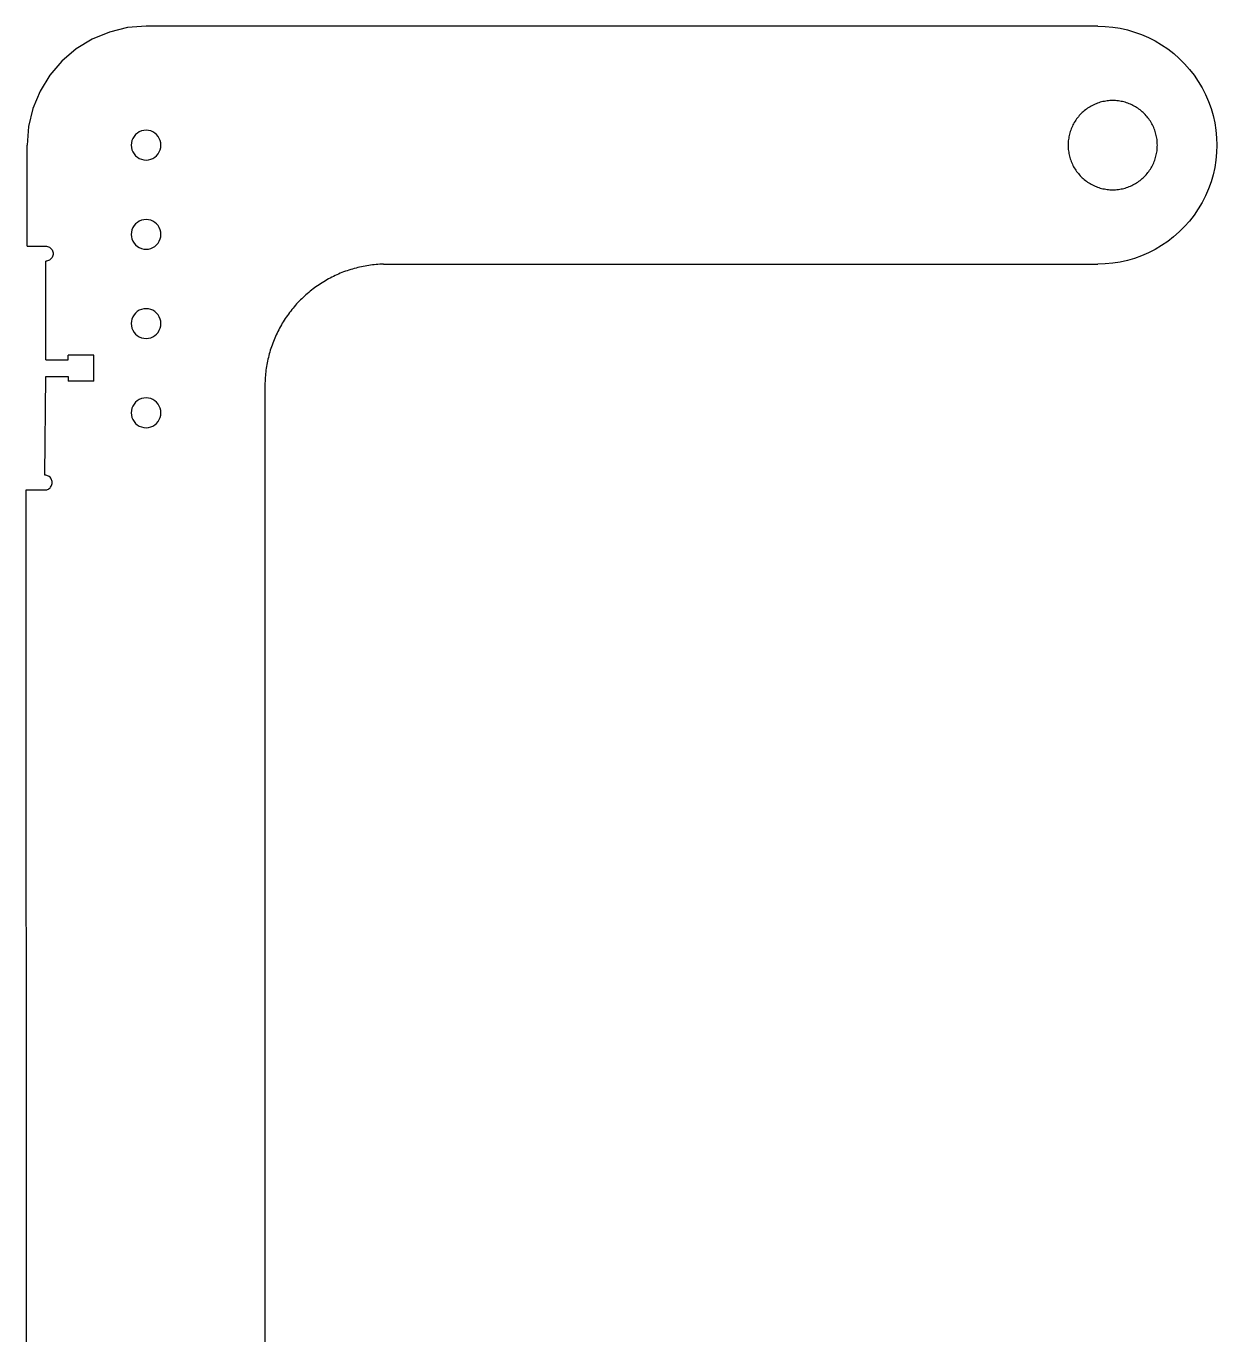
# Model space of a CAD drawing. Extents: x -54 to 50, y -44 to 48.
# Drawn here: x -53.51 to -33.49, y -21.77 to 0.23 of the extents above; entities that cross this region are included whole.
import ezdxf

# ---------------------------------------------------------------- set-up
doc = ezdxf.new("R2010")
doc.units = 0
doc.header["$MEASUREMENT"] = 0
doc.layers.get('0').update_dxf_attribs({"linetype": 'CONTINUOUS'})

msp = doc.modelspace()

# ---------------------------------------------------------------- linework, layer by layer
for p, q in [((-51.49, 0.233), (-51.803, 0.208)), ((-35.49, 0.232), (-35.365, 0.228)), ((-35.365, 0.228), (-35.24, 0.217)), ((-52.398, 0.015), (-52.666, -0.149)), ((-52.108, 0.135), (-52.398, 0.015)), ((-51.803, 0.208), (-52.108, 0.135)), ((-35.24, 0.217), (-35.115, 0.197)), ((-35.115, 0.197), (-34.993, 0.17)), ((-34.993, 0.17), (-34.872, 0.135)), ((-34.872, 0.135), (-34.754, 0.092)), ((-34.754, 0.092), (-34.639, 0.042)), ((-34.639, 0.042), (-34.527, -0.015)), ((-52.666, -0.149), (-52.904, -0.353)), ((-34.527, -0.015), (-34.419, -0.079)), ((-34.419, -0.079), (-34.315, -0.15)), ((-34.315, -0.15), (-34.215, -0.227)), ((-52.904, -0.353), (-53.108, -0.591)), ((-34.215, -0.227), (-34.121, -0.31)), ((-34.121, -0.31), (-34.032, -0.399)), ((-34.032, -0.399), (-33.949, -0.493)), ((-53.108, -0.591), (-53.272, -0.859)), ((-33.949, -0.493), (-33.872, -0.592)), ((-33.872, -0.592), (-33.802, -0.696)), ((-53.272, -0.859), (-53.392, -1.149)), ((-33.802, -0.696), (-33.738, -0.804)), ((-33.738, -0.804), (-33.681, -0.916)), ((-35.581, -1.099), (-35.602, -1.11)), ((-35.56, -1.089), (-35.581, -1.099)), ((-35.538, -1.079), (-35.56, -1.089)), ((-35.516, -1.07), (-35.538, -1.079)), ((-35.494, -1.062), (-35.516, -1.07)), ((-35.472, -1.054), (-35.494, -1.062)), ((-35.449, -1.047), (-35.472, -1.054)), ((-35.427, -1.041), (-35.449, -1.047)), ((-35.404, -1.036), (-35.427, -1.041)), ((-35.381, -1.031), (-35.404, -1.036)), ((-35.358, -1.027), (-35.381, -1.031)), ((-35.334, -1.023), (-35.358, -1.027)), ((-35.311, -1.021), (-35.334, -1.023)), ((-35.287, -1.019), (-35.311, -1.021)), ((-35.264, -1.018), (-35.287, -1.019)), ((-35.24, -1.018), (-35.264, -1.018)), ((-35.217, -1.018), (-35.24, -1.018)), ((-35.193, -1.019), (-35.217, -1.018)), ((-35.17, -1.021), (-35.193, -1.019)), ((-35.146, -1.023), (-35.17, -1.021)), ((-35.123, -1.027), (-35.146, -1.023)), ((-35.1, -1.031), (-35.123, -1.027)), ((-35.077, -1.036), (-35.1, -1.031)), ((-35.054, -1.041), (-35.077, -1.036)), ((-35.031, -1.047), (-35.054, -1.041)), ((-35.008, -1.054), (-35.031, -1.047)), ((-34.986, -1.062), (-35.008, -1.054)), ((-34.964, -1.07), (-34.986, -1.062)), ((-34.942, -1.079), (-34.964, -1.07)), ((-34.921, -1.089), (-34.942, -1.079)), ((-34.9, -1.099), (-34.921, -1.089)), ((-34.879, -1.11), (-34.9, -1.099)), ((-33.681, -0.916), (-33.631, -1.031)), ((-33.631, -1.031), (-33.588, -1.15)), ((-53.392, -1.149), (-53.466, -1.454)), ((-35.833, -1.308), (-35.847, -1.327)), ((-35.818, -1.289), (-35.833, -1.308)), ((-35.803, -1.271), (-35.818, -1.289)), ((-35.787, -1.254), (-35.803, -1.271)), ((-35.771, -1.237), (-35.787, -1.254)), ((-35.754, -1.221), (-35.771, -1.237)), ((-35.736, -1.205), (-35.754, -1.221)), ((-35.718, -1.19), (-35.736, -1.205)), ((-35.7, -1.175), (-35.718, -1.19)), ((-35.681, -1.161), (-35.7, -1.175)), ((-35.662, -1.147), (-35.681, -1.161)), ((-35.642, -1.134), (-35.662, -1.147)), ((-35.622, -1.122), (-35.642, -1.134)), ((-35.602, -1.11), (-35.622, -1.122)), ((-34.858, -1.122), (-34.879, -1.11)), ((-34.838, -1.134), (-34.858, -1.122)), ((-34.819, -1.147), (-34.838, -1.134)), ((-34.799, -1.161), (-34.819, -1.147)), ((-34.781, -1.175), (-34.799, -1.161)), ((-34.762, -1.19), (-34.781, -1.175)), ((-34.744, -1.205), (-34.762, -1.19)), ((-34.727, -1.221), (-34.744, -1.205)), ((-34.71, -1.237), (-34.727, -1.221)), ((-34.694, -1.254), (-34.71, -1.237)), ((-34.678, -1.272), (-34.694, -1.254)), ((-34.662, -1.289), (-34.678, -1.272)), ((-34.648, -1.308), (-34.662, -1.289)), ((-34.634, -1.327), (-34.648, -1.308)), ((-33.588, -1.15), (-33.553, -1.27)), ((-33.553, -1.27), (-33.526, -1.393)), ((-53.466, -1.454), (-53.49, -1.767)), ((-51.568, -1.529), (-51.604, -1.544)), ((-51.529, -1.52), (-51.568, -1.529)), ((-51.49, -1.517), (-51.529, -1.52)), ((-51.451, -1.52), (-51.49, -1.517)), ((-51.413, -1.529), (-51.451, -1.52)), ((-51.377, -1.544), (-51.413, -1.529)), ((-35.954, -1.536), (-35.961, -1.558)), ((-35.946, -1.513), (-35.954, -1.536)), ((-35.938, -1.491), (-35.946, -1.513)), ((-35.929, -1.47), (-35.938, -1.491)), ((-35.919, -1.448), (-35.929, -1.47)), ((-35.909, -1.427), (-35.919, -1.448)), ((-35.898, -1.406), (-35.909, -1.427)), ((-35.886, -1.386), (-35.898, -1.406)), ((-35.874, -1.366), (-35.886, -1.386)), ((-35.861, -1.346), (-35.874, -1.366)), ((-35.847, -1.327), (-35.861, -1.346)), ((-34.62, -1.346), (-34.634, -1.327)), ((-34.607, -1.366), (-34.62, -1.346)), ((-34.595, -1.386), (-34.607, -1.366)), ((-34.583, -1.406), (-34.595, -1.386)), ((-34.572, -1.427), (-34.583, -1.406)), ((-34.562, -1.448), (-34.572, -1.427)), ((-34.552, -1.47), (-34.562, -1.448)), ((-34.543, -1.491), (-34.552, -1.47)), ((-34.535, -1.514), (-34.543, -1.491)), ((-34.527, -1.536), (-34.535, -1.514)), ((-34.52, -1.558), (-34.527, -1.536)), ((-33.526, -1.393), (-33.506, -1.517)), ((-33.506, -1.517), (-33.494, -1.642)), ((-51.737, -1.728), (-51.74, -1.767)), ((-51.728, -1.69), (-51.737, -1.728)), ((-51.713, -1.653), (-51.728, -1.69)), ((-51.693, -1.62), (-51.713, -1.653)), ((-51.667, -1.59), (-51.693, -1.62)), ((-51.637, -1.565), (-51.667, -1.59)), ((-51.604, -1.544), (-51.637, -1.565)), ((-51.343, -1.565), (-51.377, -1.544)), ((-51.314, -1.59), (-51.343, -1.565)), ((-51.288, -1.62), (-51.314, -1.59)), ((-51.268, -1.653), (-51.288, -1.62)), ((-51.253, -1.69), (-51.268, -1.653)), ((-51.243, -1.728), (-51.253, -1.69)), ((-51.24, -1.767), (-51.243, -1.728)), ((-35.989, -1.72), (-35.99, -1.744)), ((-35.99, -1.744), (-35.99, -1.767)), ((-35.987, -1.697), (-35.989, -1.72)), ((-35.984, -1.673), (-35.987, -1.697)), ((-35.981, -1.65), (-35.984, -1.673)), ((-35.977, -1.627), (-35.981, -1.65)), ((-35.972, -1.604), (-35.977, -1.627)), ((-35.967, -1.581), (-35.972, -1.604)), ((-35.961, -1.558), (-35.967, -1.581)), ((-34.514, -1.581), (-34.52, -1.558)), ((-34.508, -1.604), (-34.514, -1.581)), ((-34.504, -1.627), (-34.508, -1.604)), ((-34.5, -1.65), (-34.504, -1.627)), ((-34.496, -1.674), (-34.5, -1.65)), ((-34.494, -1.697), (-34.496, -1.674)), ((-34.492, -1.72), (-34.494, -1.697)), ((-34.491, -1.744), (-34.492, -1.72)), ((-34.49, -1.768), (-34.491, -1.744)), ((-33.494, -1.642), (-33.49, -1.768)), ((-51.74, -1.767), (-51.737, -1.806)), ((-51.737, -1.806), (-51.728, -1.844)), ((-51.728, -1.844), (-51.713, -1.88)), ((-51.713, -1.88), (-51.693, -1.914)), ((-51.693, -1.914), (-51.667, -1.944)), ((-51.667, -1.944), (-51.637, -1.969)), ((-51.637, -1.969), (-51.604, -1.99)), ((-51.377, -1.99), (-51.343, -1.969)), ((-51.343, -1.969), (-51.314, -1.944)), ((-51.314, -1.944), (-51.288, -1.914)), ((-51.288, -1.914), (-51.268, -1.88)), ((-51.268, -1.88), (-51.253, -1.844)), ((-51.253, -1.844), (-51.243, -1.806)), ((-51.243, -1.806), (-51.24, -1.767)), ((-35.99, -1.767), (-35.99, -1.791)), ((-35.99, -1.791), (-35.989, -1.815)), ((-35.989, -1.815), (-35.987, -1.838)), ((-35.987, -1.838), (-35.984, -1.861)), ((-35.984, -1.861), (-35.981, -1.885)), ((-35.981, -1.885), (-35.977, -1.908)), ((-35.977, -1.908), (-35.972, -1.931)), ((-35.972, -1.931), (-35.967, -1.954)), ((-35.967, -1.954), (-35.961, -1.977)), ((-35.961, -1.977), (-35.954, -1.999)), ((-34.527, -1.999), (-34.52, -1.977)), ((-34.52, -1.977), (-34.514, -1.954)), ((-34.514, -1.954), (-34.508, -1.931)), ((-34.508, -1.931), (-34.504, -1.908)), ((-34.504, -1.908), (-34.5, -1.885)), ((-34.5, -1.885), (-34.496, -1.862)), ((-34.496, -1.862), (-34.494, -1.838)), ((-34.494, -1.838), (-34.492, -1.815)), ((-34.492, -1.815), (-34.491, -1.791)), ((-34.491, -1.791), (-34.49, -1.768)), ((-33.494, -1.893), (-33.506, -2.018)), ((-33.49, -1.768), (-33.494, -1.893)), ((-51.604, -1.99), (-51.568, -2.005)), ((-51.568, -2.005), (-51.529, -2.014)), ((-51.529, -2.014), (-51.49, -2.017)), ((-51.49, -2.017), (-51.451, -2.014)), ((-51.451, -2.014), (-51.413, -2.005)), ((-51.413, -2.005), (-51.377, -1.99)), ((-35.954, -1.999), (-35.946, -2.021)), ((-35.946, -2.021), (-35.938, -2.044)), ((-35.938, -2.044), (-35.929, -2.065)), ((-35.929, -2.065), (-35.919, -2.087)), ((-35.919, -2.087), (-35.909, -2.108)), ((-35.909, -2.108), (-35.898, -2.129)), ((-35.898, -2.129), (-35.886, -2.149)), ((-35.886, -2.149), (-35.874, -2.169)), ((-35.874, -2.169), (-35.861, -2.189)), ((-35.861, -2.189), (-35.847, -2.208)), ((-34.634, -2.208), (-34.62, -2.189)), ((-34.62, -2.189), (-34.607, -2.169)), ((-34.607, -2.169), (-34.595, -2.149)), ((-34.595, -2.149), (-34.583, -2.129)), ((-34.583, -2.129), (-34.572, -2.108)), ((-34.572, -2.108), (-34.562, -2.087)), ((-34.562, -2.087), (-34.552, -2.065)), ((-34.552, -2.065), (-34.543, -2.044)), ((-34.543, -2.044), (-34.535, -2.022)), ((-34.535, -2.022), (-34.527, -1.999)), ((-33.526, -2.142), (-33.553, -2.265)), ((-33.506, -2.018), (-33.526, -2.142)), ((-35.847, -2.208), (-35.833, -2.227)), ((-35.833, -2.227), (-35.818, -2.246)), ((-35.818, -2.246), (-35.803, -2.263)), ((-35.803, -2.263), (-35.787, -2.281)), ((-35.787, -2.281), (-35.771, -2.298)), ((-35.771, -2.298), (-35.754, -2.314)), ((-35.754, -2.314), (-35.736, -2.33)), ((-35.736, -2.33), (-35.718, -2.345)), ((-35.718, -2.345), (-35.7, -2.36)), ((-35.7, -2.36), (-35.681, -2.374)), ((-35.681, -2.374), (-35.662, -2.388)), ((-35.662, -2.388), (-35.642, -2.401)), ((-35.642, -2.401), (-35.622, -2.413)), ((-35.622, -2.413), (-35.602, -2.425)), ((-34.879, -2.425), (-34.859, -2.413)), ((-34.859, -2.413), (-34.838, -2.401)), ((-34.838, -2.401), (-34.819, -2.388)), ((-34.819, -2.388), (-34.8, -2.374)), ((-34.8, -2.374), (-34.781, -2.36)), ((-34.781, -2.36), (-34.762, -2.345)), ((-34.762, -2.345), (-34.744, -2.33)), ((-34.744, -2.33), (-34.727, -2.314)), ((-34.727, -2.314), (-34.71, -2.298)), ((-34.71, -2.298), (-34.694, -2.281)), ((-34.694, -2.281), (-34.678, -2.264)), ((-34.678, -2.264), (-34.662, -2.246)), ((-34.662, -2.246), (-34.648, -2.227)), ((-34.648, -2.227), (-34.634, -2.208)), ((-33.588, -2.386), (-33.631, -2.504)), ((-33.553, -2.265), (-33.588, -2.386)), ((-35.602, -2.425), (-35.581, -2.436)), ((-35.581, -2.436), (-35.56, -2.446)), ((-35.56, -2.446), (-35.538, -2.456)), ((-35.538, -2.456), (-35.516, -2.465)), ((-35.516, -2.465), (-35.494, -2.473)), ((-35.494, -2.473), (-35.472, -2.481)), ((-35.472, -2.481), (-35.45, -2.488)), ((-35.45, -2.488), (-35.427, -2.494)), ((-35.427, -2.494), (-35.404, -2.499)), ((-35.404, -2.499), (-35.381, -2.504)), ((-35.381, -2.504), (-35.358, -2.508)), ((-35.358, -2.508), (-35.334, -2.512)), ((-35.334, -2.512), (-35.311, -2.514)), ((-35.311, -2.514), (-35.287, -2.516)), ((-35.287, -2.516), (-35.264, -2.517)), ((-35.264, -2.517), (-35.24, -2.517)), ((-35.24, -2.517), (-35.217, -2.517)), ((-35.217, -2.517), (-35.193, -2.516)), ((-35.193, -2.516), (-35.17, -2.514)), ((-35.17, -2.514), (-35.146, -2.512)), ((-35.146, -2.512), (-35.123, -2.508)), ((-35.123, -2.508), (-35.1, -2.504)), ((-35.1, -2.504), (-35.077, -2.499)), ((-35.077, -2.499), (-35.054, -2.494)), ((-35.054, -2.494), (-35.031, -2.488)), ((-35.031, -2.488), (-35.009, -2.481)), ((-35.009, -2.481), (-34.986, -2.473)), ((-34.986, -2.473), (-34.964, -2.465)), ((-34.964, -2.465), (-34.942, -2.456)), ((-34.942, -2.456), (-34.921, -2.446)), ((-34.921, -2.446), (-34.9, -2.436)), ((-34.9, -2.436), (-34.879, -2.425)), ((-33.681, -2.619), (-33.738, -2.731)), ((-33.631, -2.504), (-33.681, -2.619)), ((-33.802, -2.839), (-33.872, -2.943)), ((-33.738, -2.731), (-33.802, -2.839)), ((-51.637, -3.065), (-51.667, -3.09)), ((-51.604, -3.044), (-51.637, -3.065)), ((-51.568, -3.029), (-51.604, -3.044)), ((-51.53, -3.02), (-51.568, -3.029)), ((-51.49, -3.017), (-51.53, -3.02)), ((-51.451, -3.02), (-51.49, -3.017)), ((-51.413, -3.029), (-51.451, -3.02)), ((-51.377, -3.044), (-51.413, -3.029)), ((-51.344, -3.065), (-51.377, -3.044)), ((-51.314, -3.09), (-51.344, -3.065)), ((-33.949, -3.043), (-34.033, -3.137)), ((-33.872, -2.943), (-33.949, -3.043)), ((-51.737, -3.228), (-51.74, -3.267)), ((-51.74, -3.267), (-51.737, -3.306)), ((-51.728, -3.19), (-51.737, -3.228)), ((-51.713, -3.153), (-51.728, -3.19)), ((-51.693, -3.12), (-51.713, -3.153)), ((-51.667, -3.09), (-51.693, -3.12)), ((-51.288, -3.12), (-51.314, -3.09)), ((-51.268, -3.153), (-51.288, -3.12)), ((-51.253, -3.19), (-51.268, -3.153)), ((-51.244, -3.228), (-51.253, -3.19)), ((-51.24, -3.267), (-51.244, -3.228)), ((-51.244, -3.306), (-51.24, -3.267)), ((-34.121, -3.226), (-34.216, -3.309)), ((-34.033, -3.137), (-34.121, -3.226)), ((-53.178, -3.467), (-53.162, -3.468)), ((-53.162, -3.468), (-53.146, -3.471)), ((-53.146, -3.471), (-53.13, -3.476)), ((-53.13, -3.476), (-53.116, -3.484)), ((-53.116, -3.484), (-53.102, -3.493)), ((-53.102, -3.493), (-53.09, -3.503)), ((-53.09, -3.503), (-53.079, -3.516)), ((-53.079, -3.516), (-53.07, -3.529)), ((-51.737, -3.306), (-51.728, -3.344)), ((-51.728, -3.344), (-51.713, -3.38)), ((-51.713, -3.38), (-51.693, -3.414)), ((-51.693, -3.414), (-51.667, -3.444)), ((-51.667, -3.444), (-51.637, -3.469)), ((-51.637, -3.469), (-51.604, -3.49)), ((-51.604, -3.49), (-51.568, -3.505)), ((-51.568, -3.505), (-51.53, -3.514)), ((-51.53, -3.514), (-51.491, -3.517)), ((-51.491, -3.517), (-51.451, -3.514)), ((-51.451, -3.514), (-51.413, -3.505)), ((-51.413, -3.505), (-51.377, -3.49)), ((-51.377, -3.49), (-51.344, -3.469)), ((-51.344, -3.469), (-51.314, -3.444)), ((-51.314, -3.444), (-51.288, -3.414)), ((-51.288, -3.414), (-51.268, -3.38)), ((-51.268, -3.38), (-51.253, -3.344)), ((-51.253, -3.344), (-51.244, -3.306)), ((-34.419, -3.456), (-34.527, -3.52)), ((-34.315, -3.386), (-34.419, -3.456)), ((-34.216, -3.309), (-34.315, -3.386)), ((-53.162, -3.716), (-53.178, -3.717)), ((-53.146, -3.713), (-53.162, -3.716)), ((-53.13, -3.707), (-53.146, -3.713)), ((-53.116, -3.7), (-53.13, -3.707)), ((-53.102, -3.691), (-53.116, -3.7)), ((-53.09, -3.68), (-53.102, -3.691)), ((-53.079, -3.668), (-53.09, -3.68)), ((-53.07, -3.654), (-53.079, -3.668)), ((-53.07, -3.529), (-53.063, -3.544)), ((-53.063, -3.64), (-53.07, -3.654)), ((-53.063, -3.544), (-53.057, -3.559)), ((-53.057, -3.624), (-53.063, -3.64)), ((-53.057, -3.559), (-53.054, -3.576)), ((-53.054, -3.608), (-53.057, -3.624)), ((-53.054, -3.576), (-53.053, -3.592)), ((-53.053, -3.592), (-53.054, -3.608)), ((-35.116, -3.732), (-35.24, -3.752)), ((-34.993, -3.705), (-35.116, -3.732)), ((-34.872, -3.67), (-34.993, -3.705)), ((-34.754, -3.627), (-34.872, -3.67)), ((-34.639, -3.577), (-34.754, -3.627)), ((-34.527, -3.52), (-34.639, -3.577)), ((-48.312, -3.96), (-48.34, -3.973)), ((-48.284, -3.947), (-48.312, -3.96)), ((-48.255, -3.934), (-48.284, -3.947)), ((-48.227, -3.922), (-48.255, -3.934)), ((-48.198, -3.91), (-48.227, -3.922)), ((-48.169, -3.899), (-48.198, -3.91)), ((-48.14, -3.888), (-48.169, -3.899)), ((-48.11, -3.878), (-48.14, -3.888)), ((-48.081, -3.868), (-48.11, -3.878)), ((-48.051, -3.859), (-48.081, -3.868)), ((-48.021, -3.85), (-48.051, -3.859)), ((-47.991, -3.841), (-48.021, -3.85)), ((-47.961, -3.833), (-47.991, -3.841)), ((-47.931, -3.825), (-47.961, -3.833)), ((-47.901, -3.818), (-47.931, -3.825)), ((-47.87, -3.811), (-47.901, -3.818)), ((-47.84, -3.805), (-47.87, -3.811)), ((-47.809, -3.799), (-47.84, -3.805)), ((-47.779, -3.794), (-47.809, -3.799)), ((-47.748, -3.789), (-47.779, -3.794)), ((-47.717, -3.784), (-47.748, -3.789)), ((-47.686, -3.78), (-47.717, -3.784)), ((-47.655, -3.777), (-47.686, -3.78)), ((-47.624, -3.774), (-47.655, -3.777)), ((-47.593, -3.771), (-47.624, -3.774)), ((-47.562, -3.769), (-47.593, -3.771)), ((-47.531, -3.768), (-47.562, -3.769)), ((-47.5, -3.767), (-47.531, -3.768)), ((-35.365, -3.764), (-35.491, -3.768)), ((-35.24, -3.752), (-35.365, -3.764)), ((-48.659, -4.167), (-48.684, -4.185)), ((-48.634, -4.148), (-48.659, -4.167)), ((-48.608, -4.13), (-48.634, -4.148)), ((-48.583, -4.113), (-48.608, -4.13)), ((-48.557, -4.096), (-48.583, -4.113)), ((-48.53, -4.079), (-48.557, -4.096)), ((-48.504, -4.063), (-48.53, -4.079)), ((-48.477, -4.047), (-48.504, -4.063)), ((-48.45, -4.031), (-48.477, -4.047)), ((-48.423, -4.016), (-48.45, -4.031)), ((-48.396, -4.001), (-48.423, -4.016)), ((-48.368, -3.987), (-48.396, -4.001)), ((-48.34, -3.973), (-48.368, -3.987)), ((-48.916, -4.392), (-48.938, -4.414)), ((-48.895, -4.37), (-48.916, -4.392)), ((-48.872, -4.348), (-48.895, -4.37)), ((-48.85, -4.326), (-48.872, -4.348)), ((-48.827, -4.305), (-48.85, -4.326)), ((-48.804, -4.284), (-48.827, -4.305)), ((-48.781, -4.264), (-48.804, -4.284)), ((-48.757, -4.243), (-48.781, -4.264)), ((-48.733, -4.224), (-48.757, -4.243)), ((-48.709, -4.204), (-48.733, -4.224)), ((-48.684, -4.185), (-48.709, -4.204)), ((-51.693, -4.62), (-51.713, -4.653)), ((-51.667, -4.59), (-51.693, -4.62)), ((-51.638, -4.565), (-51.667, -4.59)), ((-51.604, -4.544), (-51.638, -4.565)), ((-51.568, -4.529), (-51.604, -4.544)), ((-51.53, -4.52), (-51.568, -4.529)), ((-51.491, -4.517), (-51.53, -4.52)), ((-51.451, -4.52), (-51.491, -4.517)), ((-51.413, -4.529), (-51.451, -4.52)), ((-51.377, -4.544), (-51.413, -4.529)), ((-51.344, -4.565), (-51.377, -4.544)), ((-51.314, -4.59), (-51.344, -4.565)), ((-51.288, -4.62), (-51.314, -4.59)), ((-51.268, -4.653), (-51.288, -4.62)), ((-49.097, -4.606), (-49.115, -4.631)), ((-49.078, -4.581), (-49.097, -4.606)), ((-49.059, -4.556), (-49.078, -4.581)), ((-49.04, -4.532), (-49.059, -4.556)), ((-49.02, -4.508), (-49.04, -4.532)), ((-49, -4.484), (-49.02, -4.508)), ((-48.98, -4.46), (-49, -4.484)), ((-48.959, -4.437), (-48.98, -4.46)), ((-48.938, -4.414), (-48.959, -4.437)), ((-51.738, -4.728), (-51.741, -4.767)), ((-51.741, -4.767), (-51.738, -4.806)), ((-51.728, -4.69), (-51.738, -4.728)), ((-51.738, -4.806), (-51.728, -4.844)), ((-51.713, -4.653), (-51.728, -4.69)), ((-51.253, -4.69), (-51.268, -4.653)), ((-51.244, -4.728), (-51.253, -4.69)), ((-51.253, -4.844), (-51.244, -4.806)), ((-51.241, -4.767), (-51.244, -4.728)), ((-51.244, -4.806), (-51.241, -4.767)), ((-49.231, -4.815), (-49.246, -4.843)), ((-49.216, -4.788), (-49.231, -4.815)), ((-49.2, -4.761), (-49.216, -4.788)), ((-49.184, -4.735), (-49.2, -4.761)), ((-49.167, -4.709), (-49.184, -4.735)), ((-49.15, -4.683), (-49.167, -4.709)), ((-49.133, -4.657), (-49.15, -4.683)), ((-49.115, -4.631), (-49.133, -4.657)), ((-51.728, -4.844), (-51.713, -4.88)), ((-51.713, -4.88), (-51.693, -4.914)), ((-51.693, -4.914), (-51.667, -4.944)), ((-51.667, -4.944), (-51.638, -4.969)), ((-51.638, -4.969), (-51.604, -4.99)), ((-51.604, -4.99), (-51.568, -5.005)), ((-51.568, -5.005), (-51.53, -5.014)), ((-51.53, -5.014), (-51.491, -5.017)), ((-51.491, -5.017), (-51.452, -5.014)), ((-51.452, -5.014), (-51.413, -5.005)), ((-51.413, -5.005), (-51.377, -4.99)), ((-51.377, -4.99), (-51.344, -4.969)), ((-51.344, -4.969), (-51.314, -4.944)), ((-51.314, -4.944), (-51.288, -4.914)), ((-51.288, -4.914), (-51.268, -4.88)), ((-51.268, -4.88), (-51.253, -4.844)), ((-49.339, -5.039), (-49.351, -5.068)), ((-49.327, -5.011), (-49.339, -5.039)), ((-49.315, -4.982), (-49.327, -5.011)), ((-49.302, -4.954), (-49.315, -4.982)), ((-49.289, -4.926), (-49.302, -4.954)), ((-49.275, -4.898), (-49.289, -4.926)), ((-49.261, -4.87), (-49.275, -4.898)), ((-49.246, -4.843), (-49.261, -4.87)), ((-49.419, -5.275), (-49.427, -5.305)), ((-49.411, -5.245), (-49.419, -5.275)), ((-49.402, -5.215), (-49.411, -5.245)), ((-49.393, -5.186), (-49.402, -5.215)), ((-49.383, -5.156), (-49.393, -5.186)), ((-49.373, -5.127), (-49.383, -5.156)), ((-49.362, -5.097), (-49.373, -5.127)), ((-49.351, -5.068), (-49.362, -5.097)), ((-49.466, -5.488), (-49.471, -5.519)), ((-49.461, -5.457), (-49.466, -5.488)), ((-49.455, -5.426), (-49.461, -5.457)), ((-49.449, -5.396), (-49.455, -5.426)), ((-49.442, -5.366), (-49.449, -5.396)), ((-49.435, -5.335), (-49.442, -5.366)), ((-49.427, -5.305), (-49.435, -5.335)), ((-53.194, -7.314), (-53.178, -5.657)), ((-49.489, -5.704), (-49.491, -5.735)), ((-49.487, -5.673), (-49.489, -5.704)), ((-49.485, -5.642), (-49.487, -5.673)), ((-49.482, -5.611), (-49.485, -5.642)), ((-49.479, -5.58), (-49.482, -5.611)), ((-49.475, -5.549), (-49.479, -5.58)), ((-49.471, -5.519), (-49.475, -5.549)), ((-49.491, -5.735), (-49.492, -5.766)), ((-51.713, -6.153), (-51.728, -6.19)), ((-51.693, -6.12), (-51.713, -6.153)), ((-51.667, -6.09), (-51.693, -6.12)), ((-51.638, -6.065), (-51.667, -6.09)), ((-51.604, -6.044), (-51.638, -6.065)), ((-51.568, -6.029), (-51.604, -6.044)), ((-51.53, -6.02), (-51.568, -6.029)), ((-51.491, -6.017), (-51.53, -6.02)), ((-51.452, -6.02), (-51.491, -6.017)), ((-51.413, -6.029), (-51.452, -6.02)), ((-51.377, -6.044), (-51.413, -6.029)), ((-51.344, -6.065), (-51.377, -6.044)), ((-51.314, -6.09), (-51.344, -6.065)), ((-51.288, -6.12), (-51.314, -6.09)), ((-51.268, -6.153), (-51.288, -6.12)), ((-51.253, -6.19), (-51.268, -6.153)), ((-51.738, -6.228), (-51.741, -6.267)), ((-51.741, -6.267), (-51.738, -6.306)), ((-51.728, -6.19), (-51.738, -6.228)), ((-51.738, -6.306), (-51.728, -6.344)), ((-51.728, -6.344), (-51.713, -6.38)), ((-51.268, -6.38), (-51.253, -6.344)), ((-51.244, -6.228), (-51.253, -6.19)), ((-51.253, -6.344), (-51.244, -6.306)), ((-51.241, -6.267), (-51.244, -6.228)), ((-51.244, -6.306), (-51.241, -6.267)), ((-51.713, -6.38), (-51.693, -6.414)), ((-51.693, -6.414), (-51.668, -6.444)), ((-51.668, -6.444), (-51.638, -6.469)), ((-51.638, -6.469), (-51.604, -6.49)), ((-51.604, -6.49), (-51.568, -6.505)), ((-51.568, -6.505), (-51.53, -6.514)), ((-51.53, -6.514), (-51.491, -6.517)), ((-51.491, -6.517), (-51.452, -6.514)), ((-51.452, -6.514), (-51.413, -6.505)), ((-51.413, -6.505), (-51.377, -6.49)), ((-51.377, -6.49), (-51.344, -6.469)), ((-51.344, -6.469), (-51.314, -6.444)), ((-51.314, -6.444), (-51.288, -6.414)), ((-51.288, -6.414), (-51.268, -6.38)), ((-53.177, -7.315), (-53.194, -7.314)), ((-53.161, -7.319), (-53.177, -7.315)), ((-53.146, -7.324), (-53.161, -7.319)), ((-53.131, -7.331), (-53.146, -7.324)), ((-53.118, -7.34), (-53.131, -7.331)), ((-53.105, -7.351), (-53.118, -7.34)), ((-53.094, -7.363), (-53.105, -7.351)), ((-53.085, -7.377), (-53.094, -7.363)), ((-53.078, -7.392), (-53.085, -7.377)), ((-53.073, -7.407), (-53.078, -7.392)), ((-53.078, -7.487), (-53.073, -7.472)), ((-53.07, -7.423), (-53.073, -7.407)), ((-53.073, -7.472), (-53.07, -7.456)), ((-53.069, -7.439), (-53.07, -7.423)), ((-53.07, -7.456), (-53.069, -7.439)), ((-53.194, -7.564), (-53.177, -7.563)), ((-53.177, -7.563), (-53.161, -7.56)), ((-53.161, -7.56), (-53.146, -7.555)), ((-53.146, -7.555), (-53.131, -7.548)), ((-53.131, -7.548), (-53.118, -7.539)), ((-53.118, -7.539), (-53.105, -7.528)), ((-53.105, -7.528), (-53.095, -7.515)), ((-53.095, -7.515), (-53.085, -7.502)), ((-53.085, -7.502), (-53.078, -7.487))]:
    msp.add_line(p, q)
at = {"color": 1}
for p, q in [((-35.49, 0.232), (-51.49, 0.233)), ((-53.491, -3.467), (-53.178, -3.467)), ((-47.5, -3.767), (-35.491, -3.768)), ((-53.178, -5.376), (-52.803, -5.376)), ((-52.366, -5.298), (-52.803, -5.298)), ((-53.178, -5.657), (-52.803, -5.657)), ((-52.366, -5.736), (-52.803, -5.736)), ((-53.506, -7.564), (-53.194, -7.564))]:
    msp.add_line(p, q, dxfattribs=at)
at = {"color": 3}
for p, q in [((-53.491, -3.467), (-53.49, -1.767)), ((-53.178, -5.376), (-53.178, -3.717)), ((-52.803, -5.376), (-52.803, -5.298)), ((-52.366, -5.736), (-52.366, -5.298)), ((-52.803, -5.657), (-52.803, -5.736)), ((-49.492, -5.766), (-49.494, -37.766)), ((-53.493, -39.219), (-53.506, -7.564))]:
    msp.add_line(p, q, dxfattribs=at)

doc.saveas('drawing.dxf')
